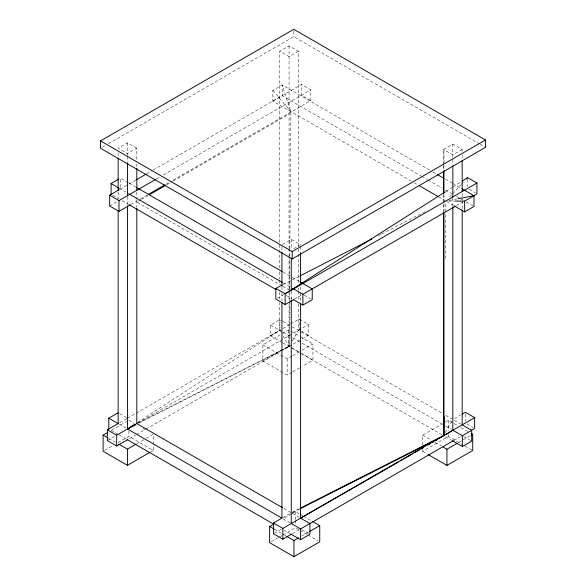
<?xml version="1.0" encoding="UTF-8"?>
<svg xmlns="http://www.w3.org/2000/svg" width="586" height="586" viewBox="0 0 586 586"><rect width="100%" height="100%" fill="white"/><g stroke="black" fill="none" stroke-linecap="round" stroke-linejoin="round"><path stroke-width="0.44" stroke-dasharray="2.93 2.2" d="M289.418 301.68L289.066 346.465L138.04 423.59M289.425 300.765L289.477 293.454M289.513 288.883L289.77 256.895M289.777 255.979L289.821 249.585M289.828 248.669L290.912 111.574L282.196 84.985L272.856 90.376L272.856 101.151L411.035 180.928M445.36 258.587L445.719 212.886M445.726 211.971L445.8 202.829M289.953 344.927L289.066 346.465L136.816 423.59M292.172 341.074L298.399 330.299L298.399 301.937M445.287 432.556L451.953 421.004M449.55 196.999L452.04 194.325M452.67 193.658L460.772 184.978M461.394 184.312L463.885 181.645M137.424 422.528L279.734 330.299L279.734 302.852M446.063 191.358L452.224 187.432M452.993 186.949L460.691 182.048M102.103 147.35L105.268 145.518M108.439 143.687L293.791 36.676L479.15 143.687M279.734 268.088L279.734 51.26L289.066 45.869L298.399 51.26L298.399 283.639M136.816 148.236L127.484 142.845L118.145 148.236L127.484 153.62L136.816 148.236L136.816 160.081M298.399 51.26L289.066 56.644L279.734 51.26M119.976 189.241L135.827 180.085M146.925 173.683L152.47 170.475M153.261 170.021L301.475 84.45L310.807 89.841L310.807 100.616L171.317 181.147M272.856 101.151L282.196 95.76L420.895 175.844M109.67 205.964L117.596 201.386M156.433 178.964L159.604 177.133M163.391 174.95L310.807 89.841M130.89 204.485L137.234 200.83M140.406 198.998L147.54 194.882M165.765 184.356L170.519 181.609M140.757 199.723L136.816 201.994L281.749 285.675M141.548 199.262L147.855 195.621M166.79 184.693L172.313 181.506M173.104 181.045L289.066 114.094M443.507 164.827L443.507 149.496L452.839 144.112L462.171 149.496L462.171 151.327M282.701 244.325L291.257 239.381L300.589 244.772L292.033 249.709M462.171 149.496L452.839 154.887L443.507 149.496M277.398 298.237L283.727 294.582M294.663 299.043L301.006 295.388M456.348 205.701L462.691 202.038M282.122 342.458L270.556 335.778L270.556 325.003L279.888 319.612L282.181 320.938M119.705 422.689L126.701 418.653M127.484 418.199L135.366 413.65M136.157 413.189L282.064 328.951M282.84 328.504L289.066 324.915M290.619 324.014L299.168 319.077L308.5 324.468L308.5 335.243L292.172 344.671M270.556 335.778L279.888 330.394L282.262 331.764M111.706 430.153L126.554 421.583M291.857 372.33L287.169 375.033L262.858 360.998L262.858 344.832L288.649 329.947L290.216 330.848M107.363 440.591L115.288 436.013M138.274 422.748L308.5 324.468M104.674 450.378L113.266 445.419M117.954 442.708L128.898 436.394L153.21 450.429L153.21 445.045M262.858 360.998L288.649 346.106L290.216 347.015M129.352 438.672L135.674 435.024M136.465 434.57L145.16 429.545M145.951 429.091L280.364 351.49M281.155 351.029L291.396 345.117M136.802 443.741L145.394 438.782M146.178 438.328L153.21 434.27L153.21 444.144M262.858 344.832L287.169 358.866L291.857 356.163M292.641 355.709L301.241 350.75M302.017 350.296L312.961 343.982L312.961 360.148L302.017 366.462M150.866 451.784L153.21 450.429M292.641 371.876L301.241 366.917M422.623 445.074L422.623 435.193L442.159 423.92M445.279 422.11L448.407 420.308L457.82 425.744M282.701 517.694L291.257 512.757L283.338 508.187M454.399 418.565L460.64 414.969M291.513 513.863L282.921 518.83L290.107 522.866M292.297 513.417L295.425 511.615L299.343 513.878M274.307 533.319L281.419 529.209M422.623 449.565L422.623 451.359L448.407 436.475L461.739 444.173M271.201 541.757L278.233 537.699M279.017 537.252L282.137 535.443M282.921 534.996L295.425 527.774L299.343 530.037M292.355 533.67L299.49 529.554M454.04 440.328L460.384 436.665M458.655 442.467L470.375 435.698M301.761 536.022L308.8 531.963M283.141 284.613L299.409 276.248M378.3 235.704L380.746 234.444M381.559 234.026L425.48 211.458M292.07 512.347L299.395 508.633M292.531 512.611L299.856 508.897M449.337 200.346L458.142 198.691M448.502 201.02L453.894 201.049M479.941 144.141L485.486 147.342M469.181 189.307L475.4 192.904M310.807 100.616L301.475 95.225L301.475 84.45M429.611 170.101L282.196 84.985L282.196 95.76M432.783 171.932L436.746 174.218M445.463 179.25L451.806 182.913M452.597 183.367L460.523 187.945M421.686 176.298L427.231 179.499M428.029 179.961L442.291 188.194M445.463 190.025L451.806 193.688M456.56 196.435L458.941 197.804M459.732 198.266L462.903 200.097M466.068 201.921L473.202 206.045M414.199 182.751L417.364 184.575M438.702 196.896L445.023 200.551M446.598 201.459L453.667 205.54M128.349 182.744L120.423 178.166L120.423 188.941M129.14 183.198L135.483 186.861M282.899 271.977L291.623 277.01M292.414 277.464L299.549 281.58M119.017 188.128L126.942 192.706M282.899 282.752L290.216 286.972M304.302 295.102L310.639 298.765M282.547 286.136L291.257 291.161L291.257 299.534M112.673 195.248L118.226 198.449M122.188 200.742L128.524 204.397M286.254 295.461L291.799 298.662M466.874 423.934L473.092 427.531M308.5 335.243L299.168 329.852L299.168 319.077M282.943 321.384L291.396 326.263M292.172 326.71L442.54 413.526M445.712 415.349L452.048 419.012M454.392 420.367L460.618 423.956M460.955 427.553L468.016 431.626M291 331.302L299.629 336.283M300.413 336.738L312.961 343.982M270.556 325.003L279.734 330.299L280.621 331.837M283.06 332.218L291.777 337.258M292.568 337.712L301.285 342.744M302.076 343.206L442.364 424.198M445.536 426.029L451.081 429.23M463.768 436.555L471.693 441.126M464.881 445.983L472.719 450.509M291 347.469L299.629 352.45M300.413 352.904L312.961 360.148M282.892 342.905L291.44 347.835M292.231 348.296L300.94 353.321M301.739 353.783L443.507 435.632M445.499 436.782L451.63 440.32M422.623 435.193L431.252 440.174M435.171 442.445L441.448 446.063M422.623 451.359L427.326 454.077M300.127 514.325L302.479 515.687M303.27 516.141L311.107 520.668M119.676 413.694L126.701 417.752M292.458 513.446L299.109 517.292M128.898 420.228L134.384 423.4M143.013 428.381L145.365 429.743M118.907 424.03L126.041 428.146M301.995 529.729L308.339 533.392M300.127 530.491L307.189 534.564M307.972 535.018L318.169 540.907M111.164 430.329L118.299 434.453M119.09 434.907L126.224 439.024M283.946 530.088L290.282 533.751M274.343 529.217L283.756 534.652M284.54 535.099L286.107 536.007M108.6 438.291L115.662 442.364M272.856 90.376L290.912 111.574M282.84 335.69L289.066 346.465L289.066 302.039M467.621 179.433L467.621 186.619M465.321 414.06L465.321 421.246M462.171 154.99L462.171 158.645M462.171 193.409L462.171 199.811M462.171 200.727L462.171 208.96M452.839 144.112L452.839 165.149M452.839 198.083L452.839 206.316M448.407 420.308L448.407 431.084M448.407 434.68L448.407 436.475M443.968 149.767L443.968 169.874M443.968 194.559L443.968 202.785M443.968 203.701L443.968 211.011M443.507 165.728L443.507 170.24M443.507 194.589L443.507 201.804M443.507 204.543L443.507 211.854M300.589 246.603L300.589 252.998M300.589 286.832L300.589 291.403M300.589 292.319L300.589 302.376M298.399 288.217L298.399 290.048M298.399 290.964L298.399 301.021M295.425 511.615L295.425 519.694M295.425 520.588L295.425 524.184M293.791 30.941L293.791 36.676M291.257 239.381L291.257 249.446M289.066 45.869L289.066 248.581M289.066 248.977L289.066 255.899M289.066 256.294L289.066 290.151M289.066 291.059L289.066 301.123M288.649 329.947L288.649 346.106M287.169 358.866L287.169 375.033M281.925 246.603L281.925 251.174M281.925 286.832L281.925 292.319M281.925 293.227L281.925 301.46M279.888 319.612L279.888 330.394M279.734 271.75L279.734 279.068M279.734 279.983L279.734 284.554M279.734 291.872L279.734 299.197M136.816 163.721L136.816 167.369M136.816 191.974L136.816 199.262M136.816 200.178L136.816 207.466M128.898 431.01L128.898 436.394M127.484 142.845L127.484 155.649M127.484 156.367L127.484 162.967M127.484 196.618L127.484 204.133M118.145 152.807L118.145 156.469M118.145 192.142L118.145 198.544"/><path stroke-width="0.88" d="M300.215 508.223L443.507 435.632L443.968 435.896L444.115 416.705M466.375 178.972L467.621 177.639L476.953 183.022L476.953 193.798L472.99 196.09M134.37 424.513L127.484 428.981L281.925 518.141L281.925 302.376M445.294 191.842L285.155 293.762L285.155 304.537L293.872 299.505M462.237 181.067L467.621 177.639M446.188 434.482L452.839 430.241L452.839 207.034M100.514 140.889L293.791 29.3L485.486 139.973L485.486 147.342L292.209 258.931L100.514 148.258L100.514 140.889L292.209 251.562L485.486 139.973M111.091 194.332L111.091 183.557L118.87 179.067M130.099 204.946L119.002 211.348L109.67 205.964L109.67 195.189L119.185 189.696M136.619 179.631L146.134 174.137M109.67 195.189L119.002 200.573L155.466 179.528M148.331 194.42L164.974 184.81M149.437 194.713L165.215 185.601M476.953 183.022L285.155 293.762L275.823 288.371L275.823 299.146L285.155 304.537M292.59 288.341L302.896 294.289L455.556 206.155M454.787 201.057L464.661 201.115L473.993 195.724L473.993 206.499L464.661 211.89L454.45 205.994M293.381 299.578L302.896 305.072L312.228 299.68L312.228 288.905L300.34 282.042M108.784 428.959L108.784 418.184L118.116 412.793M127.77 439.588L116.695 445.983L107.363 440.591L107.363 429.816L118.145 423.59L118.145 210.44M150.082 452.238L127.426 465.321L103.107 451.286L103.107 435.12L107.802 432.409M107.363 429.816L116.695 435.2L136.816 423.59L282.547 507.725M118.797 444.173L127.426 449.154L136.018 444.195M291.564 534.132L282.848 539.164L273.515 533.78L273.515 522.998L281.925 518.141M462.2 414.068L465.321 412.266L474.653 417.65L474.653 428.425L471.481 430.256M312.675 521.569L319.736 525.649L319.736 541.816L293.952 556.7L269.633 542.665L269.633 526.499L274.329 523.789M273.515 522.998L282.848 528.389L474.653 417.65M291.257 300.45L291.257 523.532L300.589 528.924L453.249 440.782M452.839 430.241L462.354 435.742L471.693 430.351L471.693 441.126L462.354 446.517L452.392 440.767M443.016 446.972L446.935 449.235L457.095 443.368M471.159 435.252L472.719 434.343L472.719 450.509L446.935 465.401L428.11 454.531M286.891 536.461L293.952 540.534L298.64 537.831M309.576 531.509L319.736 525.649M291.081 534.205L300.589 539.699L309.921 534.307L309.921 523.532L300.589 518.141L300.589 303.284M300.589 518.141L387.727 468.163M389.309 467.254L398.817 461.797M400.399 460.889L401.981 459.981M403.564 459.072L413.071 453.623M414.654 452.714L419.408 449.982M420.997 449.074L423.37 447.711M428.124 444.986L430.498 443.624M432.087 442.716L433.669 441.807M435.252 440.899L437.632 439.529M275.823 288.371L282.327 285.03M300.222 275.83L371.795 239.044M135.6 424.828L127.484 428.981L127.484 205.767M300.669 508.487L441.522 437.134M458.142 198.691L473.993 195.724L462.105 188.86M437.537 174.672L443.88 178.334M418.939 185.491L437.91 196.442M136.274 187.322L282.108 271.516M111.091 183.557L119.017 188.128M128.524 193.622L282.291 282.393M129.323 204.858L275.947 289.513M471.693 430.351L462.171 424.857L462.171 209.876M471.151 433.442L472.719 434.343M108.784 418.184L118.145 423.59M127.016 439.485L273.64 524.14M269.633 526.499L274.343 529.217M103.107 435.12L107.817 437.837M464.661 201.115L464.661 211.89M462.354 435.742L462.354 446.517M462.171 160.476L462.171 191.578M452.839 165.867L452.839 196.969M446.935 449.235L446.935 465.401M443.968 170.79L443.968 192.728M443.968 212.843L443.968 435.896M443.507 171.141L443.507 193.688M443.507 212.762L443.507 435.632M302.896 294.289L302.896 305.072M300.589 252.998L300.589 284.085M300.589 528.924L300.589 539.699M293.952 540.534L293.952 556.7M292.209 251.562L292.209 258.931M291.257 258.389L291.257 290.392M282.848 528.389L282.848 539.164M281.925 252.09L281.925 285.917M136.816 168.277L136.816 190.15M136.816 208.382L136.816 423.59M127.484 163.684L127.484 195.702M127.426 449.154L127.426 465.321M119.002 200.573L119.002 211.348M118.145 158.293L118.145 190.311M116.695 435.2L116.695 445.983"/></g></svg>
